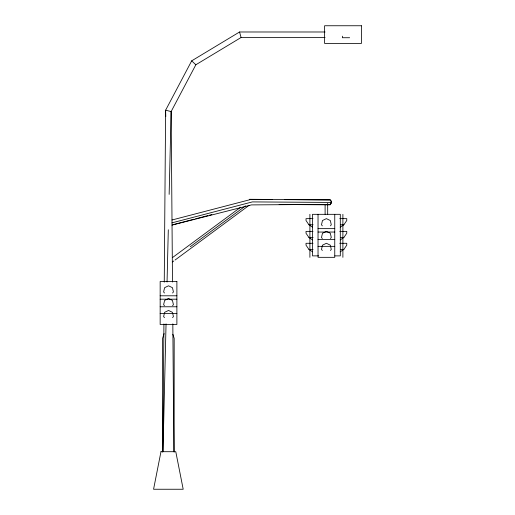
<?xml version="1.0" encoding="UTF-8"?>
<svg xmlns="http://www.w3.org/2000/svg" width="515" height="515" viewBox="0 0 515 515"><rect width="100%" height="100%" fill="white"/><g stroke="black" fill="none" stroke-linecap="round" stroke-linejoin="round"><path stroke-width="0.77" d="M162.907 451.713L163.924 323.948M164.253 282.162L165.624 110.204L191.683 60.847L239.552 31.988L325.081 31.988M342.423 36.166L342.411 37.73L349.634 37.73M162.985 451.707L166.049 323.851M167.047 282.04L168.302 229.774M169.145 194.393L171.135 111.568L195.842 64.774L241.084 37.498L325.074 37.498M164.105 333.572L162.579 338.361L162.579 452.061M284.615 199.646L330.244 199.942L331.454 202.427L330.147 204.835L279.13 204.5M340.222 227.173L343.853 224.778L346.762 220.536L346.762 218.643L339.784 218.643M340.222 239.9L343.853 237.505L346.762 233.256L346.762 231.37L339.784 231.37M340.222 251.816L343.853 249.427L346.762 245.179L346.762 243.286L339.784 243.286M172.57 293.003L173.42 291.941L172.454 287.692L168.527 285.799L164.6 287.692L163.628 291.941L164.478 293.003M172.57 305.723L173.42 304.661L172.454 300.412L168.527 298.526L164.6 300.412L163.628 304.661L164.478 305.723M172.57 317.646L173.42 316.583L172.454 312.335L168.527 310.448L164.6 312.335L163.628 316.583L164.478 317.646M330.443 225.847L331.287 224.778L330.321 220.536L326.394 218.643L322.467 220.536L321.502 224.778L322.345 225.847M330.443 238.567L331.287 237.505L330.321 233.256L326.394 231.37L322.467 233.256L321.502 237.505L322.345 238.567M330.443 250.49L331.287 249.427L330.321 245.179L326.394 243.286L322.467 245.179L321.502 249.427L322.345 250.49M172.448 257.609L240.66 207.217M190.209 246.769L245.552 205.884M172.486 261.942L173.774 260.989M175.061 260.036L249.067 205.363M171.952 220.008L250.998 199.421L272.609 199.562M171.933 222.86L252.369 201.906L331.454 202.427M172.486 224.823L194.103 219.19M195.642 218.791L207.996 215.573M209.541 215.167L211.858 214.568M171.933 225.119L251.449 204.899L330.366 204.371L331.338 203.077L331.364 201.217L330.443 199.865L249.53 199.292M313.004 218.643L306.026 218.643L306.026 220.536L308.929 224.778L312.566 227.173M308.929 224.778L313.088 224.778M340.396 224.778L343.853 224.778M318.032 228.634L334.756 228.634M313.004 231.37L306.026 231.37L306.026 233.256L308.929 237.505L312.566 239.9M318.032 232.04L334.756 232.04M308.929 237.505L313.088 237.505M340.396 237.505L343.853 237.505M318.032 239.617L334.756 239.617M313.004 243.286L306.026 243.286L306.026 245.179L308.929 249.427L312.566 251.816M318.032 246.35L334.756 246.35M308.929 249.427L313.088 249.427M340.396 249.427L343.853 249.427M318.688 255.878L312.483 255.878L312.483 214.324L340.306 214.324L340.306 255.878L334.879 255.878M160.159 295.79L176.89 295.79M160.159 299.196L176.89 299.196M160.159 306.773L176.89 306.773M160.159 313.506L176.89 313.506M191.683 60.847L195.842 64.774M172.866 334.261L174.173 338.361L174.173 452.061M239.552 31.988L241.084 37.498M165.779 116.628L165.624 110.204L171.135 111.568L172.493 282.04M172.828 323.851L173.845 451.707M342.887 214.324L342.887 257.333M334.756 214.324L334.756 257.333L318.032 257.333L318.032 214.324M327.682 203.29L327.682 214.266M325.107 204.861L325.107 214.266M309.901 214.324L309.901 257.333M160.97 451.7L153.567 489.25L183.192 489.25L175.782 451.7L160.97 451.7M361.433 25.75L324.611 25.75L324.611 43.427L361.433 43.427L361.433 25.75M176.89 281.48L160.159 281.48L160.159 324.489L176.89 324.489L176.89 281.48"/></g></svg>
